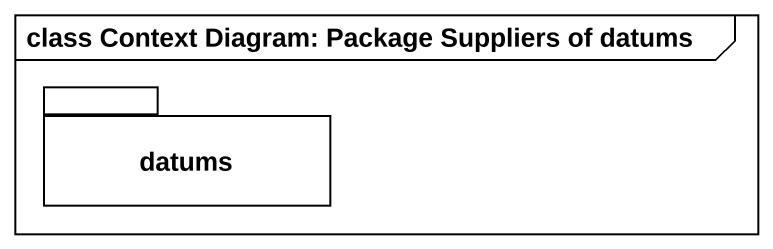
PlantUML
@startuml
mainframe class Context Diagram: Package Suppliers of datums
package datums {
}
@enduml
